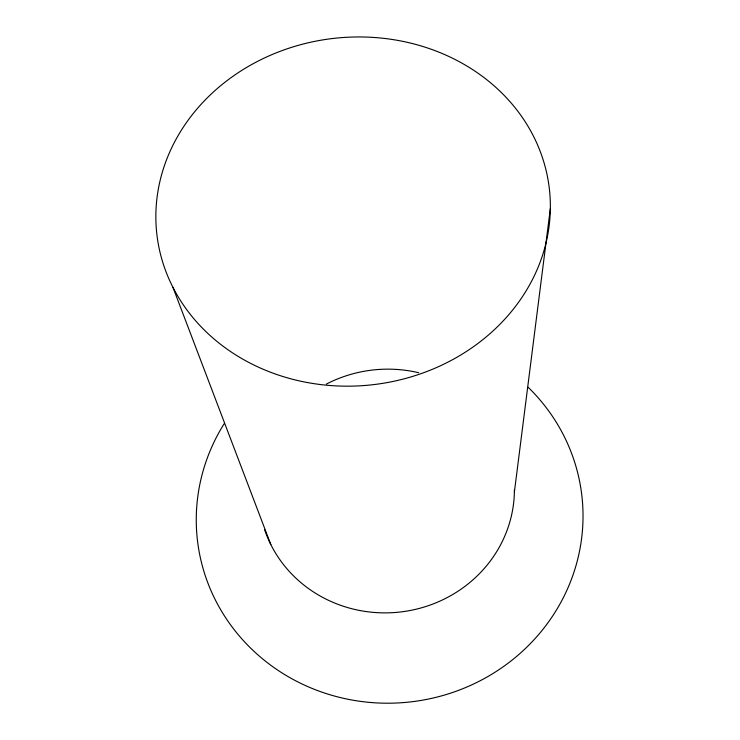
<?xml version="1.0" encoding="UTF-8"?>
<svg xmlns="http://www.w3.org/2000/svg" width="740" height="740" viewBox="0 0 740 740"><rect width="100%" height="100%" fill="white"/><g stroke="black" fill="none" stroke-linecap="round" stroke-linejoin="round"><path stroke-width="1.11" d="M514.383 492.063L550.347 208.467A197.562 174.261 -6.8 0 0 256.512 61.919A197.562 174.261 -6.8 0 0 252.47 364.311A197.562 174.261 -6.8 0 0 550.347 208.467M172.929 287.314L270.822 544.575M514.411 489.788A128.066 121.776 -6.8 0 1 406.149 611.194A128.066 121.776 -6.8 0 1 264.606 529.701M326.349 384.097A128.066 121.776 -6.8 0 1 418.729 372.738M528.129 387.242A193.501 185.157 -6.8 0 1 535.88 637.704A193.501 185.157 -6.8 0 1 275.964 668.942A193.501 185.157 -6.8 0 1 224.118 423.779"/></g></svg>
